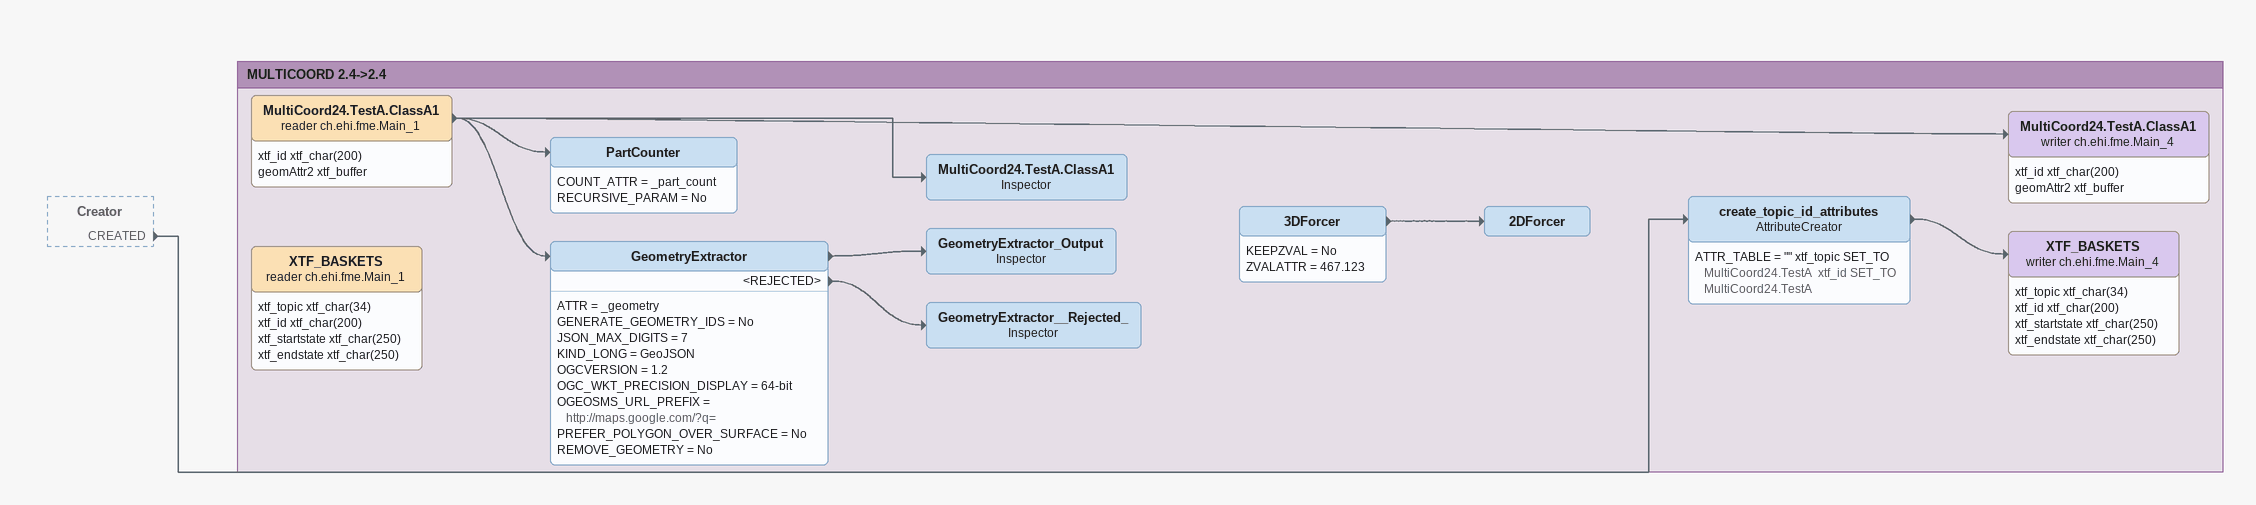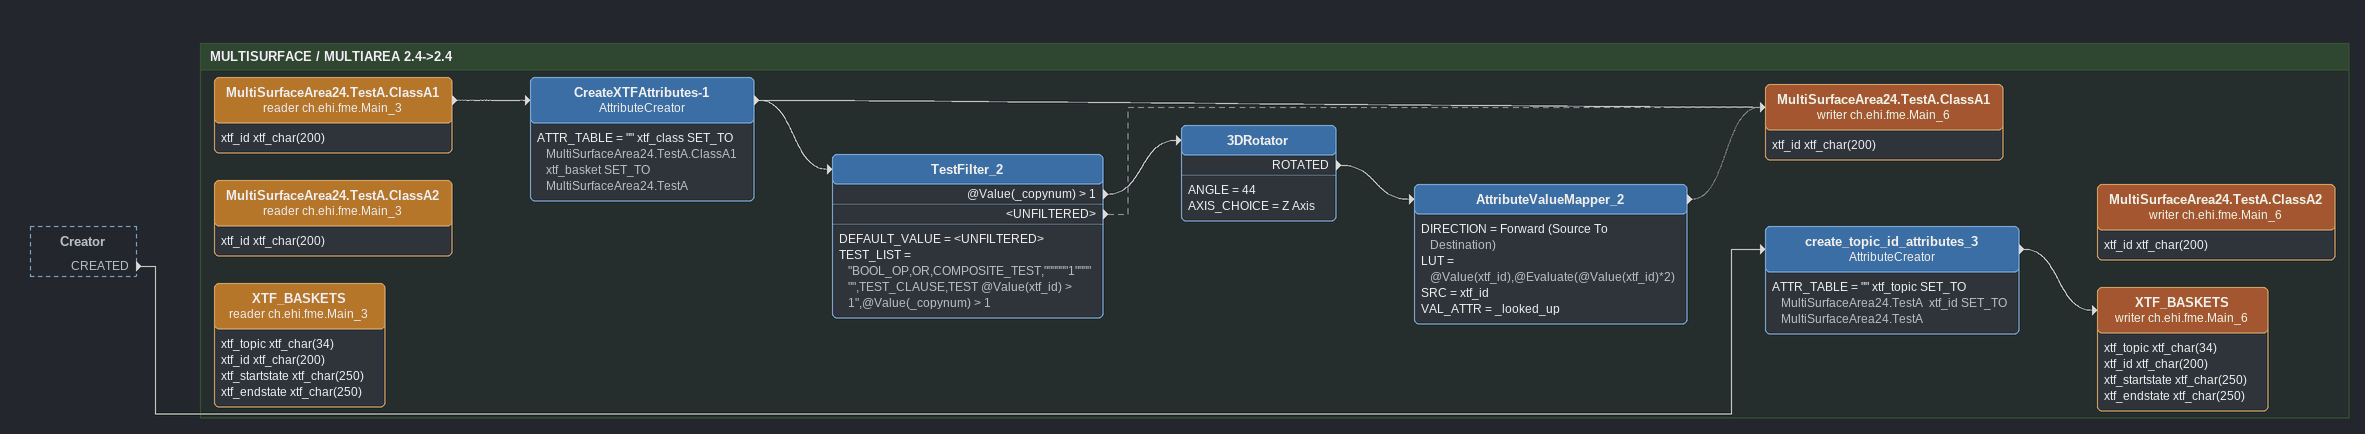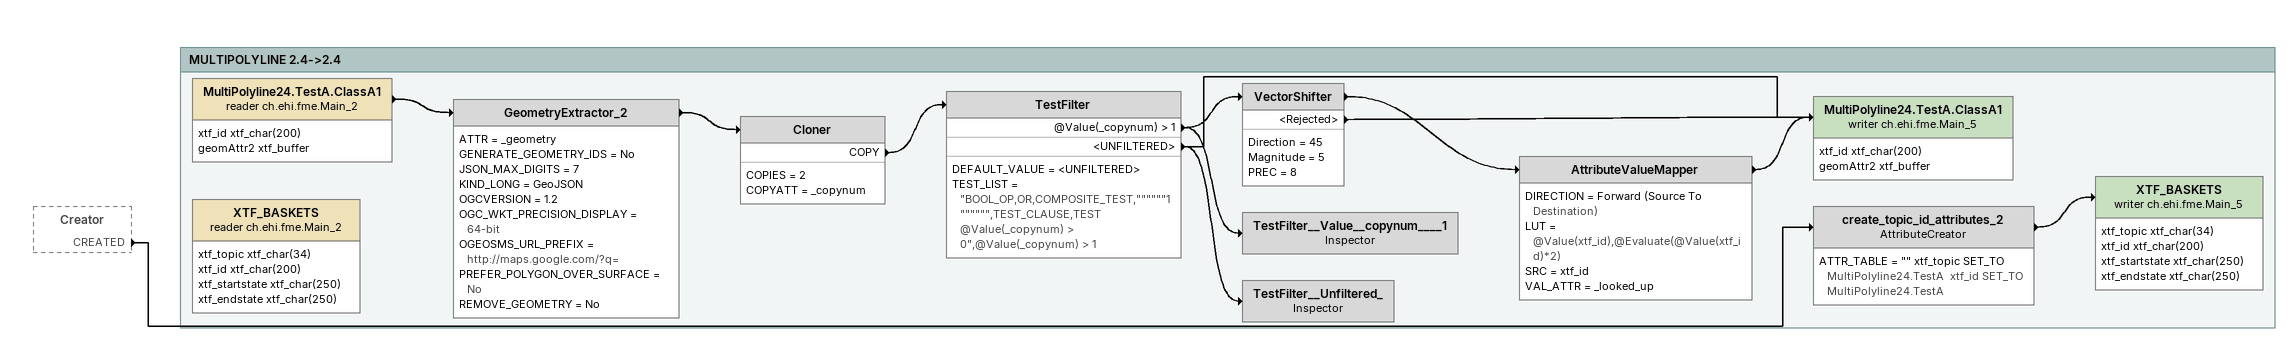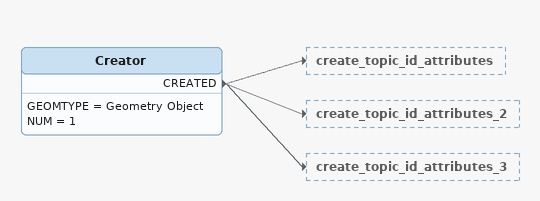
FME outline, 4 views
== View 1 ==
Creator [outside]
    CREATED -> create_topic_id_attributes

Bookmark: MULTICOORD 2.4->2.4
MultiCoord24.TestA.ClassA1 (reader ch.ehi.fme.Main_1)
    attributes: xtf_id xtf_char(200), geomAttr2 xtf_buffer
    -> MultiCoord24.TestA.ClassA1
    -> GeometryExtractor
    -> PartCounter
    -> MultiCoord24.TestA.ClassA1 (writer ch.ehi.fme.Main_4)
MultiCoord24.TestA.ClassA1 (writer ch.ehi.fme.Main_4)
    attributes: xtf_id xtf_char(200), geomAttr2 xtf_buffer
PartCounter
    COUNT_ATTR = _part_count
    RECURSIVE_PARAM = No
MultiCoord24.TestA.ClassA1: Inspector
GeometryExtractor
    ATTR = _geometry
    GENERATE_GEOMETRY_IDS = No
    JSON_MAX_DIGITS = 7
    KIND_LONG = GeoJSON
    OGCVERSION = 1.2
    OGC_WKT_PRECISION_DISPLAY = 64-bit
    OGEOSMS_URL_PREFIX = http://maps.google.com/?q=
    PREFER_POLYGON_OVER_SURFACE = No
    REMOVE_GEOMETRY = No
    -> GeometryExtractor_Output
    <REJECTED> -> GeometryExtractor__Rejected_
GeometryExtractor_Output: Inspector
GeometryExtractor__Rejected_: Inspector
XTF_BASKETS (reader ch.ehi.fme.Main_1)
    attributes: xtf_topic xtf_char(34), xtf_id xtf_char(200), xtf_startstate xtf_char(250), xtf_endstate xtf_char(250)
3DForcer
    KEEPZVAL = No
    ZVALATTR = 467.123
    -> 2DForcer
2DForcer
create_topic_id_attributes: AttributeCreator
    ATTR_TABLE = "" xtf_topic SET_TO MultiCoord24.TestA  xtf_id SET_TO MultiCoord24.TestA
    -> XTF_BASKETS (writer ch.ehi.fme.Main_4)
XTF_BASKETS (writer ch.ehi.fme.Main_4)
    attributes: xtf_topic xtf_char(34), xtf_id xtf_char(200), xtf_startstate xtf_char(250), xtf_endstate xtf_char(250)

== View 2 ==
Creator [outside]
    CREATED -> create_topic_id_attributes_3

Bookmark: MULTISURFACE / MULTIAREA 2.4->2.4
MultiSurfaceArea24.TestA.ClassA1 (reader ch.ehi.fme.Main_3)
    attributes: xtf_id xtf_char(200)
    -> CreateXTFAttributes-1
CreateXTFAttributes-1: AttributeCreator
    ATTR_TABLE = "" xtf_class SET_TO MultiSurfaceArea24.TestA.ClassA1  xtf_basket SET_TO MultiSurfaceArea24.TestA
    -> TestFilter_2
    -> MultiSurfaceArea24.TestA.ClassA1 (writer ch.ehi.fme.Main_6)
TestFilter_2
    DEFAULT_VALUE = <UNFILTERED>
    TEST_LIST = "BOOL_OP,OR,COMPOSITE_TEST,""""""1"""""",TEST_CLAUSE,TEST @Value(xtf_id) > 1",@Value(_copynum) > 1
    @Value(_copynum) > 1 -> 3DRotator
    <UNFILTERED> -> MultiSurfaceArea24.TestA.ClassA1 (writer ch.ehi.fme.Main_6) [off]
3DRotator
    ANGLE = 44
    AXIS_CHOICE = Z Axis
    ROTATED -> AttributeValueMapper_2
AttributeValueMapper_2
    DIRECTION = Forward (Source To Destination)
    LUT = @Value(xtf_id),@Evaluate(@Value(xtf_id)*2)
    SRC = xtf_id
    VAL_ATTR = _looked_up
    -> MultiSurfaceArea24.TestA.ClassA1 (writer ch.ehi.fme.Main_6) [off]
MultiSurfaceArea24.TestA.ClassA1 (writer ch.ehi.fme.Main_6)
    attributes: xtf_id xtf_char(200)
MultiSurfaceArea24.TestA.ClassA2 (reader ch.ehi.fme.Main_3)
    attributes: xtf_id xtf_char(200)
XTF_BASKETS (reader ch.ehi.fme.Main_3)
    attributes: xtf_topic xtf_char(34), xtf_id xtf_char(200), xtf_startstate xtf_char(250), xtf_endstate xtf_char(250)
create_topic_id_attributes_3: AttributeCreator
    ATTR_TABLE = "" xtf_topic SET_TO MultiSurfaceArea24.TestA  xtf_id SET_TO MultiSurfaceArea24.TestA
    -> XTF_BASKETS (writer ch.ehi.fme.Main_6)
XTF_BASKETS (writer ch.ehi.fme.Main_6)
    attributes: xtf_topic xtf_char(34), xtf_id xtf_char(200), xtf_startstate xtf_char(250), xtf_endstate xtf_char(250)
MultiSurfaceArea24.TestA.ClassA2 (writer ch.ehi.fme.Main_6)
    attributes: xtf_id xtf_char(200)

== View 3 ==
Creator [outside]
    CREATED -> create_topic_id_attributes_2

Bookmark: MULTIPOLYLINE 2.4->2.4
MultiPolyline24.TestA.ClassA1 (reader ch.ehi.fme.Main_2)
    attributes: xtf_id xtf_char(200), geomAttr2 xtf_buffer
    -> GeometryExtractor_2
GeometryExtractor_2
    ATTR = _geometry
    GENERATE_GEOMETRY_IDS = No
    JSON_MAX_DIGITS = 7
    KIND_LONG = GeoJSON
    OGCVERSION = 1.2
    OGC_WKT_PRECISION_DISPLAY = 64-bit
    OGEOSMS_URL_PREFIX = http://maps.google.com/?q=
    PREFER_POLYGON_OVER_SURFACE = No
    REMOVE_GEOMETRY = No
    -> Cloner
Cloner
    COPIES = 2
    COPYATT = _copynum
    COPY -> TestFilter
TestFilter
    DEFAULT_VALUE = <UNFILTERED>
    TEST_LIST = "BOOL_OP,OR,COMPOSITE_TEST,""""""1"""""",TEST_CLAUSE,TEST @Value(_copynum) > 0",@Value(_copynum) > 1
    @Value(_copynum) > 1 -> VectorShifter
    @Value(_copynum) > 1 -> TestFilter__Value__copynum____1
    <UNFILTERED> -> MultiPolyline24.TestA.ClassA1 (writer ch.ehi.fme.Main_5)
    <UNFILTERED> -> TestFilter__Unfiltered_
VectorShifter
    Direction = 45
    Magnitude = 5
    PREC = 8
    -> AttributeValueMapper
    <Rejected> -> MultiPolyline24.TestA.ClassA1 (writer ch.ehi.fme.Main_5)
AttributeValueMapper
    DIRECTION = Forward (Source To Destination)
    LUT = @Value(xtf_id),@Evaluate(@Value(xtf_id)*2)
    SRC = xtf_id
    VAL_ATTR = _looked_up
    -> MultiPolyline24.TestA.ClassA1 (writer ch.ehi.fme.Main_5)
MultiPolyline24.TestA.ClassA1 (writer ch.ehi.fme.Main_5)
    attributes: xtf_id xtf_char(200), geomAttr2 xtf_buffer
TestFilter__Value__copynum____1: Inspector
TestFilter__Unfiltered_: Inspector
XTF_BASKETS (reader ch.ehi.fme.Main_2)
    attributes: xtf_topic xtf_char(34), xtf_id xtf_char(200), xtf_startstate xtf_char(250), xtf_endstate xtf_char(250)
create_topic_id_attributes_2: AttributeCreator
    ATTR_TABLE = "" xtf_topic SET_TO MultiPolyline24.TestA  xtf_id SET_TO MultiPolyline24.TestA
    -> XTF_BASKETS (writer ch.ehi.fme.Main_5)
XTF_BASKETS (writer ch.ehi.fme.Main_5)
    attributes: xtf_topic xtf_char(34), xtf_id xtf_char(200), xtf_startstate xtf_char(250), xtf_endstate xtf_char(250)

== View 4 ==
Creator
    GEOMTYPE = Geometry Object
    NUM = 1
    CREATED -> create_topic_id_attributes
    CREATED -> create_topic_id_attributes_2
    CREATED -> create_topic_id_attributes_3
